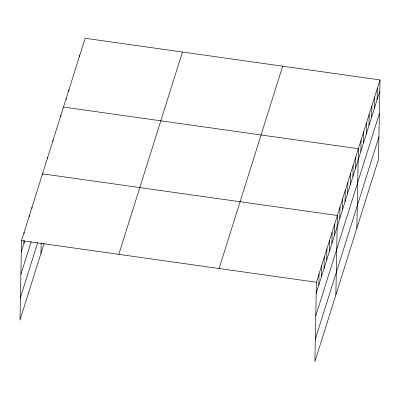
<?xml version="1.0" encoding="UTF-8"?>
<svg xmlns="http://www.w3.org/2000/svg" width="400" height="400" viewBox="0 0 400 400"><rect width="100%" height="100%" fill="white"/><g stroke="black" fill="none" stroke-linecap="round" stroke-linejoin="round"><path stroke-width="0.6" d="M380 79.93L316.405 282.26L314.88 361.72L378.475 159.39L380 79.93L85.12 38.28L21.525 240.61L20 320.07L44.17 243.165M23.935 243.47L23.995 240.36M24.125 233.51L24.15 232.265M29.37 216.82L29.395 215.57M31.995 208.47L32.02 207.225M40.985 253.3L41.185 242.905M42.49 175.085L42.51 173.84L337.39 215.49L335.865 294.95M47.735 158.395L47.76 157.15M52.98 141.705L53.005 140.46M60.85 116.665L60.875 115.42M66.18 99.72L66.2 98.475M68.88 91.12L68.905 89.875M79.69 56.725L79.715 55.48M318.81 285.12L319.03 273.915M321.435 276.775L321.65 265.565M324.06 268.425L324.275 257.22M326.68 260.08L326.895 248.875M329.305 251.735L329.52 240.53M331.93 243.39L332.145 232.185M334.55 235.04L334.765 223.835M339.8 218.35L340.015 207.145M342.42 210.005L342.635 198.8M345.045 201.66L345.26 190.45M347.67 193.31L347.885 182.105M350.29 184.965L350.505 173.76M352.915 176.62L353.13 165.415M355.54 168.275L355.755 157.07M356.85 228.18L358.375 148.72L63.5 107.075M360.865 151.33L361.08 140.125M363.57 142.73L363.785 131.525M366.27 134.13L366.485 122.925M368.975 125.53L369.19 114.325M371.675 116.935L371.89 105.725M374.38 108.335L374.595 97.13M377.08 99.735L377.295 88.53M21.31 251.815L24.685 241.085M20.88 274.34L31.185 241.55M20.43 297.545L37.67 242.7M118.835 254.355L182.43 52.025M219.095 268.515L282.69 66.185M316.19 293.465L379.785 91.135M315.755 315.99L379.35 113.66M315.31 339.195L378.905 136.865M21.525 240.61L316.405 282.26"/></g></svg>
